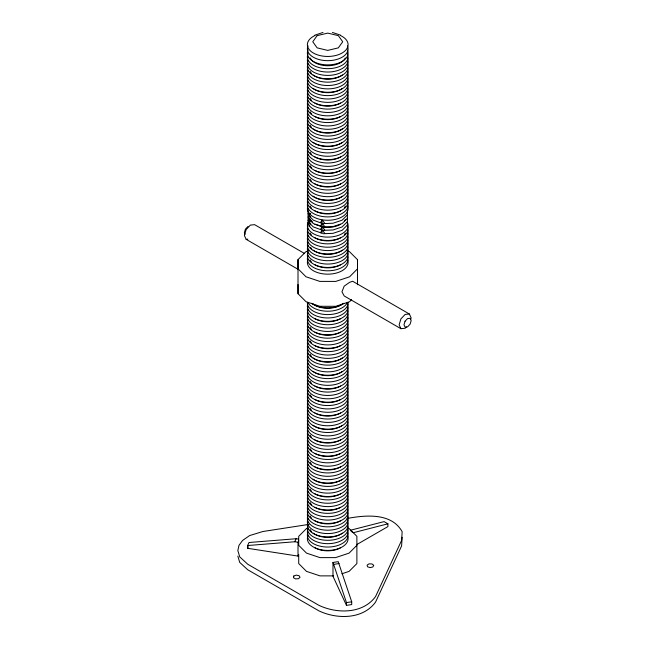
<?xml version="1.0" encoding="UTF-8"?>
<svg xmlns="http://www.w3.org/2000/svg" width="649" height="649" viewBox="0 0 649 649"><rect width="100%" height="100%" fill="white"/><g stroke="black" fill="none" stroke-linecap="round" stroke-linejoin="round"><path stroke-width="0.97" d="M332.978 562.456L332.978 576.288L346.477 605.379L351.717 604.568L351.717 601.801L338.21 561.645L332.978 562.456L346.477 602.613L346.477 605.379M402.161 537.283L401.601 545.963L375.56 602.077C362.905 619.576 336.782 619.381 318.878 610.839L247.731 569.765L239.724 562.407L237.842 556.112M410.622 319.576L411.125 317.888L409.373 314.011L352.658 281.268L349.56 282.347L344.181 286.16L341.958 291.79L344.181 295.944L400.904 328.686L405.138 328.264L406.347 326.991M333.643 575.874L320.006 575.874L306.506 571.38L298.71 563.583L298.71 554.587L298.005 556.096L247.61 548.3L247.61 545.533L249.013 542.507L296.139 538.735L298.589 539.116M247.61 548.3L248.307 546.783M247.61 545.533L294.735 541.753L296.139 538.735M298.005 556.096L298.005 542.264L298.71 540.755M309.175 216.036L310.717 216.831L309.175 219.403L313.329 223.556L320.525 225.957L322.066 223.386L313.329 220.189L309.175 216.036L310.717 213.464M309.175 222.777L310.717 223.572L309.175 226.144L313.329 230.298L320.525 232.699L322.066 230.119L313.329 226.931L309.175 222.777L310.717 220.198L309.175 219.403M320.525 222.591L322.066 220.011L322.066 233.486L320.525 232.699M320.525 229.324L322.066 226.752L322.942 226.996A18.188 10.498 0 0 0 340.595 224.351M247.95 226.493L245.411 229.17L244.357 232.715L245.062 234.265M351.547 299.716L349.56 301.712L335.76 306.304L319.819 306.287L306.012 301.68L298.021 293.705L298.005 259.608L305.955 251.642L308.713 250.725M347.41 214.916L342.137 220.189L333.01 223.232L322.942 223.629M347.41 218.291L342.137 223.556L333.01 226.606L322.942 226.996L314.87 224.351M347.41 221.658L342.137 226.931L333.01 229.973L322.942 230.371M356.885 545.322L349.089 553.118L335.59 557.621L320.006 557.621L306.506 553.118L298.71 545.322L298.71 536.325L306.506 528.529L308.307 527.929M357.015 544.43L387.907 526.59L387.907 523.824L384.07 521.618L350.533 530.217M314.87 35.168L323.024 32.45M341.893 573.781L349.089 571.38L356.885 563.583L356.885 536.325L349.089 528.529L347.296 527.929M387.907 523.824L353.405 532.683L351.109 531.353M309.841 213.213L308.056 213.618L309.841 216.068M309.841 216.588L308.056 216.985L309.841 219.435M308.056 208.832L308.056 223.727L309.841 223.321M322.942 233.737L333.01 233.34L342.137 230.298L347.41 225.025L347.41 210.13M309.005 524.376L262.918 531.507L249.614 535.571L242.531 540.487L238.994 545.347L237.842 550.579L239.724 556.874L247.731 564.232L318.878 605.306C336.782 613.849 362.905 614.051 375.56 596.545L401.601 540.43L402.161 531.75C391.663 512.523 365.395 515.046 347.085 518.486M333.854 564.346L339.086 563.535M346.477 602.613L351.717 601.801M304.349 253.378L254.611 224.668L250.376 225.089L246.141 229.559L244.389 235.457L246.141 239.335L247.837 239.173M409.373 314.011L405.138 314.432L400.904 318.902L399.143 324.808L400.904 328.686M294.735 541.753L298.005 542.264M310.717 220.198L308.056 220.352L309.841 222.81M332.442 32.45L340.595 35.168M346.744 250.749L349.503 251.674L357.494 259.649L357.51 268.848L349.56 276.815L335.76 281.406L319.819 281.398L306.012 276.782L298.021 268.808L298.005 259.608M320.525 225.957L322.942 227.515L324.719 229.973M246.141 239.335L298.499 269.562M310.165 219.646L312.794 222.274M308.056 223.727L309.841 226.177M322.942 230.882L324.719 233.34M322.942 220.774L324.719 223.232M322.942 224.148L324.719 226.606M298.005 284.505L298.021 293.705M357.494 259.649L357.51 284.781M347.41 532.237A20.37 11.763 0 0 1 327.729 547.042A20.37 11.763 0 0 1 308.056 532.237M347.41 528.87A20.37 11.763 0 0 1 327.729 543.675A20.37 11.763 0 0 1 308.056 528.87M340.595 547.764A18.188 10.498 0 0 1 314.87 547.764M347.41 535.612A20.37 11.763 0 0 1 327.729 550.417A20.37 11.763 0 0 1 308.056 535.612M347.41 525.503A20.37 11.763 0 0 1 327.729 540.309A20.37 11.763 0 0 1 308.056 525.503M342.339 533.113A18.188 10.498 0 0 1 313.118 533.113M311.642 531.758A18.188 10.498 0 0 1 310.165 529.584M347.41 518.762A20.37 11.763 0 0 1 327.729 533.567A20.37 11.763 0 0 1 308.056 518.762M347.41 515.395A20.37 11.763 0 0 1 327.729 530.201A20.37 11.763 0 0 1 308.056 515.395M347.41 522.137A20.37 11.763 0 0 1 327.729 536.942A20.37 11.763 0 0 1 308.056 522.137M347.41 512.029A20.37 11.763 0 0 1 327.729 526.834A20.37 11.763 0 0 1 308.056 512.029M340.595 520.814A18.188 10.498 0 0 1 314.87 520.814M311.642 518.283A18.188 10.498 0 0 1 310.165 516.101M347.41 505.287A20.37 11.763 0 0 1 327.729 520.092A20.37 11.763 0 0 1 308.056 505.287M347.41 501.92A20.37 11.763 0 0 1 327.729 516.726A20.37 11.763 0 0 1 308.056 501.92M347.41 508.662A20.37 11.763 0 0 1 327.729 523.467A20.37 11.763 0 0 1 308.056 508.662M347.41 498.554A20.37 11.763 0 0 1 327.729 513.359A20.37 11.763 0 0 1 308.056 498.554M340.595 507.34A18.188 10.498 0 0 1 314.87 507.34M311.642 504.808A18.188 10.498 0 0 1 310.165 502.626M347.41 491.812A20.37 11.763 0 0 1 327.729 506.618A20.37 11.763 0 0 1 308.056 491.812M347.41 488.446A20.37 11.763 0 0 1 327.729 503.251A20.37 11.763 0 0 1 308.056 488.446M347.41 495.187A20.37 11.763 0 0 1 327.729 509.992A20.37 11.763 0 0 1 308.056 495.187M347.41 485.079A20.37 11.763 0 0 1 327.729 499.884A20.37 11.763 0 0 1 308.056 485.079M340.595 493.865A18.188 10.498 0 0 1 314.87 493.865M311.642 491.334A18.188 10.498 0 0 1 310.165 489.151M347.41 478.337A20.37 11.763 0 0 1 327.729 493.143A20.37 11.763 0 0 1 308.056 478.337M347.41 474.971A20.37 11.763 0 0 1 327.729 489.776A20.37 11.763 0 0 1 308.056 474.971M347.41 481.704A20.37 11.763 0 0 1 327.729 496.509A20.37 11.763 0 0 1 308.056 481.704M347.41 471.604A20.37 11.763 0 0 1 327.729 486.409A20.37 11.763 0 0 1 308.056 471.604M342.339 479.213A18.188 10.498 0 0 1 313.118 479.213M347.41 464.862A20.37 11.763 0 0 1 327.729 479.668A20.37 11.763 0 0 1 308.056 464.862M347.41 461.496A20.37 11.763 0 0 1 327.729 476.301A20.37 11.763 0 0 1 308.056 461.496M347.41 468.229A20.37 11.763 0 0 1 327.729 483.034A20.37 11.763 0 0 1 308.056 468.229M347.41 458.129A20.37 11.763 0 0 1 327.729 472.934A20.37 11.763 0 0 1 308.056 458.129M340.595 466.915A18.188 10.498 0 0 1 314.87 466.915M311.642 464.384A18.188 10.498 0 0 1 310.165 462.202M347.41 451.388A20.37 11.763 0 0 1 327.729 466.193A20.37 11.763 0 0 1 308.056 451.388M347.41 448.021A20.37 11.763 0 0 1 327.729 462.826A20.37 11.763 0 0 1 308.056 448.021M347.41 454.754A20.37 11.763 0 0 1 327.729 469.56A20.37 11.763 0 0 1 308.056 454.754M347.41 444.654A20.37 11.763 0 0 1 327.729 459.46A20.37 11.763 0 0 1 308.056 444.654M340.595 453.432A18.188 10.498 0 0 1 314.87 453.432M311.642 450.909A18.188 10.498 0 0 1 310.165 448.727M347.41 437.913A20.37 11.763 0 0 1 327.729 452.718A20.37 11.763 0 0 1 308.056 437.913M347.41 434.546A20.37 11.763 0 0 1 327.729 449.351A20.37 11.763 0 0 1 308.056 434.546M347.41 441.279A20.37 11.763 0 0 1 327.729 456.085A20.37 11.763 0 0 1 308.056 441.279M347.41 431.179A20.37 11.763 0 0 1 327.729 445.985A20.37 11.763 0 0 1 308.056 431.179M340.595 439.957A18.188 10.498 0 0 1 314.87 439.957M311.642 437.434A18.188 10.498 0 0 1 310.165 435.252M347.41 424.438A20.37 11.763 0 0 1 327.729 439.243A20.37 11.763 0 0 1 308.056 424.438M347.41 421.071A20.37 11.763 0 0 1 327.729 435.877A20.37 11.763 0 0 1 308.056 421.071M347.41 427.805A20.37 11.763 0 0 1 327.729 442.61A20.37 11.763 0 0 1 308.056 427.805M347.41 417.696A20.37 11.763 0 0 1 327.729 432.502A20.37 11.763 0 0 1 308.056 417.696M342.339 425.314A18.188 10.498 0 0 1 313.118 425.314M347.41 410.963A20.37 11.763 0 0 1 327.729 425.768A20.37 11.763 0 0 1 308.056 410.963M347.41 407.596A20.37 11.763 0 0 1 327.729 422.402A20.37 11.763 0 0 1 308.056 407.596M347.41 414.33A20.37 11.763 0 0 1 327.729 429.135A20.37 11.763 0 0 1 308.056 414.33M347.41 404.222A20.37 11.763 0 0 1 327.729 419.027A20.37 11.763 0 0 1 308.056 404.222M340.595 413.007A18.188 10.498 0 0 1 314.87 413.007M311.642 410.484A18.188 10.498 0 0 1 310.165 408.302M347.41 397.488A20.37 11.763 0 0 1 327.729 412.293A20.37 11.763 0 0 1 308.056 397.488M347.41 394.121A20.37 11.763 0 0 1 327.729 408.927A20.37 11.763 0 0 1 308.056 394.121M347.41 400.855A20.37 11.763 0 0 1 327.729 415.66A20.37 11.763 0 0 1 308.056 400.855M347.41 390.747A20.37 11.763 0 0 1 327.729 405.552A20.37 11.763 0 0 1 308.056 390.747M340.595 399.533A18.188 10.498 0 0 1 314.87 399.533M311.642 397.01A18.188 10.498 0 0 1 310.165 394.827M347.41 384.013A20.37 11.763 0 0 1 327.729 398.819A20.37 11.763 0 0 1 308.056 384.013M347.41 380.647A20.37 11.763 0 0 1 327.729 395.452A20.37 11.763 0 0 1 308.056 380.647M347.41 387.38A20.37 11.763 0 0 1 327.729 402.185A20.37 11.763 0 0 1 308.056 387.38M347.41 377.272A20.37 11.763 0 0 1 327.729 392.077A20.37 11.763 0 0 1 308.056 377.272M340.595 386.058A18.188 10.498 0 0 1 314.87 386.058M311.642 383.535A18.188 10.498 0 0 1 310.165 381.352M347.41 370.538A20.37 11.763 0 0 1 327.729 385.344A20.37 11.763 0 0 1 308.056 370.538M347.41 367.172A20.37 11.763 0 0 1 327.729 381.969A20.37 11.763 0 0 1 308.056 367.172M347.41 373.905A20.37 11.763 0 0 1 327.729 388.71A20.37 11.763 0 0 1 308.056 373.905M347.41 363.797A20.37 11.763 0 0 1 327.729 378.602A20.37 11.763 0 0 1 308.056 363.797M342.339 371.415A18.188 10.498 0 0 1 313.118 371.415M347.41 357.064A20.37 11.763 0 0 1 327.729 371.869A20.37 11.763 0 0 1 308.056 357.064M347.41 353.689A20.37 11.763 0 0 1 327.729 368.494A20.37 11.763 0 0 1 308.056 353.689M347.41 360.43A20.37 11.763 0 0 1 327.729 375.236A20.37 11.763 0 0 1 308.056 360.43M347.41 350.322A20.37 11.763 0 0 1 327.729 365.127A20.37 11.763 0 0 1 308.056 350.322M342.339 357.94A18.188 10.498 0 0 1 313.118 357.94M311.642 356.585A18.188 10.498 0 0 1 310.165 354.403M347.41 343.589A20.37 11.763 0 0 1 327.729 358.394A20.37 11.763 0 0 1 308.056 343.589M347.41 340.214A20.37 11.763 0 0 1 327.729 355.019A20.37 11.763 0 0 1 308.056 340.214M347.41 346.955A20.37 11.763 0 0 1 327.729 361.761A20.37 11.763 0 0 1 308.056 346.955M347.41 336.847A20.37 11.763 0 0 1 327.729 351.653A20.37 11.763 0 0 1 308.056 336.847M340.595 345.633A18.188 10.498 0 0 1 314.87 345.633M311.642 343.11A18.188 10.498 0 0 1 310.165 340.928M347.41 330.114A20.37 11.763 0 0 1 327.729 344.919A20.37 11.763 0 0 1 308.056 330.114M347.41 326.739A20.37 11.763 0 0 1 327.729 341.544A20.37 11.763 0 0 1 308.056 326.739M347.41 333.481A20.37 11.763 0 0 1 327.729 348.286A20.37 11.763 0 0 1 308.056 333.481M347.41 323.372A20.37 11.763 0 0 1 327.729 338.178A20.37 11.763 0 0 1 308.056 323.372M340.595 332.158A18.188 10.498 0 0 1 314.87 332.158M311.642 329.635A18.188 10.498 0 0 1 310.165 327.453M347.41 316.639A20.37 11.763 0 0 1 327.729 331.444A20.37 11.763 0 0 1 308.056 316.639M347.41 313.264A20.37 11.763 0 0 1 327.729 328.07A20.37 11.763 0 0 1 308.056 313.264M347.41 320.006A20.37 11.763 0 0 1 327.729 334.811A20.37 11.763 0 0 1 308.056 320.006M347.41 309.898A20.37 11.763 0 0 1 327.729 324.703A20.37 11.763 0 0 1 308.056 309.898M340.595 318.683A18.188 10.498 0 0 1 314.87 318.683M347.41 303.156A20.37 11.763 0 0 1 327.729 317.961A20.37 11.763 0 0 1 308.056 303.156M348.091 302.385A20.37 11.763 0 0 1 327.729 314.595A20.37 11.763 0 0 1 307.375 302.385M347.41 306.531A20.37 11.763 0 0 1 327.729 321.336A20.37 11.763 0 0 1 308.056 306.531M347.41 302.507A20.37 11.763 0 0 1 327.729 311.228A20.37 11.763 0 0 1 308.056 302.507M342.339 304.032A18.188 10.498 0 0 1 313.118 304.032M343.865 303.278A20.37 11.763 0 0 1 311.601 303.278M347.41 259.365A20.37 11.763 0 0 1 327.729 274.17A20.37 11.763 0 0 1 308.056 259.365M347.41 255.998A20.37 11.763 0 0 1 327.729 270.803A20.37 11.763 0 0 1 308.056 255.998M340.595 264.784A18.188 10.498 0 0 1 314.87 264.784M311.642 262.253A18.188 10.498 0 0 1 310.165 260.071M347.41 249.257A20.37 11.763 0 0 1 327.729 264.062A20.37 11.763 0 0 1 308.056 249.257M347.41 245.89A20.37 11.763 0 0 1 327.729 260.695A20.37 11.763 0 0 1 308.056 245.89M347.41 252.631A20.37 11.763 0 0 1 327.729 267.437A20.37 11.763 0 0 1 308.056 252.631M347.41 242.523A20.37 11.763 0 0 1 327.729 257.329A20.37 11.763 0 0 1 308.056 242.523M342.339 250.133A18.188 10.498 0 0 1 313.118 250.133M311.642 248.778A18.188 10.498 0 0 1 310.555 247.326M347.41 235.782A20.37 11.763 0 0 1 327.729 250.587A20.37 11.763 0 0 1 308.056 235.782M347.41 232.415A20.37 11.763 0 0 1 327.729 247.22A20.37 11.763 0 0 1 308.056 232.415M347.41 239.148A20.37 11.763 0 0 1 327.729 253.954A20.37 11.763 0 0 1 308.056 239.148M347.41 229.048A20.37 11.763 0 0 1 327.729 243.854A20.37 11.763 0 0 1 308.056 229.048M345.3 233.121A18.188 10.498 0 0 1 344.424 234.581M340.595 237.826A18.188 10.498 0 0 1 314.87 237.826M311.65 235.303A18.188 10.498 0 0 1 310.165 233.121M347.41 195.357A20.37 11.763 0 0 1 327.729 210.162A20.37 11.763 0 0 1 308.056 195.357M347.41 191.99A20.37 11.763 0 0 1 327.729 206.796A20.37 11.763 0 0 1 308.056 191.99M345.3 206.171A18.188 10.498 0 0 1 344.424 207.631M340.595 210.876A18.188 10.498 0 0 1 314.87 210.876M311.65 208.353A18.188 10.498 0 0 1 310.165 206.171M347.41 198.724A20.37 11.763 0 0 1 327.729 213.529A20.37 11.763 0 0 1 308.056 198.724M347.41 188.624A20.37 11.763 0 0 1 327.729 203.429A20.37 11.763 0 0 1 308.056 188.624M342.339 196.233A18.188 10.498 0 0 1 313.118 196.233M347.41 181.882A20.37 11.763 0 0 1 327.729 196.688A20.37 11.763 0 0 1 308.056 181.882M347.41 178.516A20.37 11.763 0 0 1 327.729 193.321A20.37 11.763 0 0 1 308.056 178.516M347.41 185.249A20.37 11.763 0 0 1 327.729 200.054A20.37 11.763 0 0 1 308.056 185.249M347.41 175.141A20.37 11.763 0 0 1 327.729 189.946A20.37 11.763 0 0 1 308.056 175.141M340.595 183.927A18.188 10.498 0 0 1 314.87 183.927M311.642 181.404A18.188 10.498 0 0 1 310.165 179.221M347.41 168.407A20.37 11.763 0 0 1 327.729 183.213A20.37 11.763 0 0 1 308.056 168.407M347.41 165.041A20.37 11.763 0 0 1 327.729 179.846A20.37 11.763 0 0 1 308.056 165.041M347.41 171.774A20.37 11.763 0 0 1 327.729 186.579A20.37 11.763 0 0 1 308.056 171.774M347.41 161.666A20.37 11.763 0 0 1 327.729 176.471A20.37 11.763 0 0 1 308.056 161.666M340.595 170.452A18.188 10.498 0 0 1 314.87 170.452M311.642 167.929A18.188 10.498 0 0 1 310.165 165.746M347.41 154.933A20.37 11.763 0 0 1 327.729 169.738A20.37 11.763 0 0 1 308.056 154.933M347.41 151.566A20.37 11.763 0 0 1 327.729 166.371A20.37 11.763 0 0 1 308.056 151.566M347.41 158.299A20.37 11.763 0 0 1 327.729 173.105A20.37 11.763 0 0 1 308.056 158.299M347.41 148.191A20.37 11.763 0 0 1 327.729 162.996A20.37 11.763 0 0 1 308.056 148.191M340.595 156.977A18.188 10.498 0 0 1 314.87 156.977M311.642 154.454A18.188 10.498 0 0 1 310.165 152.272M347.41 141.458A20.37 11.763 0 0 1 327.729 156.263A20.37 11.763 0 0 1 308.056 141.458M347.41 138.091A20.37 11.763 0 0 1 327.729 152.896A20.37 11.763 0 0 1 308.056 138.091M347.41 144.824A20.37 11.763 0 0 1 327.729 159.63A20.37 11.763 0 0 1 308.056 144.824M347.41 134.716A20.37 11.763 0 0 1 327.729 149.521A20.37 11.763 0 0 1 308.056 134.716M342.339 142.334A18.188 10.498 0 0 1 313.118 142.334M347.41 127.983A20.37 11.763 0 0 1 327.729 142.788A20.37 11.763 0 0 1 308.056 127.983M347.41 124.616A20.37 11.763 0 0 1 327.729 139.413A20.37 11.763 0 0 1 308.056 124.616M347.41 131.349A20.37 11.763 0 0 1 327.729 146.155A20.37 11.763 0 0 1 308.056 131.349M347.41 121.241A20.37 11.763 0 0 1 327.729 136.047A20.37 11.763 0 0 1 308.056 121.241M342.339 128.859A18.188 10.498 0 0 1 313.118 128.859M311.642 127.504A18.188 10.498 0 0 1 310.165 125.322M347.41 114.508A20.37 11.763 0 0 1 327.729 129.313A20.37 11.763 0 0 1 308.056 114.508M347.41 111.133A20.37 11.763 0 0 1 327.729 125.938A20.37 11.763 0 0 1 308.056 111.133M347.41 117.875A20.37 11.763 0 0 1 327.729 132.68A20.37 11.763 0 0 1 308.056 117.875M347.41 107.766A20.37 11.763 0 0 1 327.729 122.572A20.37 11.763 0 0 1 308.056 107.766M340.595 116.552A18.188 10.498 0 0 1 314.87 116.552M311.642 114.029A18.188 10.498 0 0 1 310.165 111.847M347.41 101.033A20.37 11.763 0 0 1 327.729 115.838A20.37 11.763 0 0 1 308.056 101.033M347.41 97.658A20.37 11.763 0 0 1 327.729 112.464A20.37 11.763 0 0 1 308.056 97.658M347.41 104.4A20.37 11.763 0 0 1 327.729 119.205A20.37 11.763 0 0 1 308.056 104.4M347.41 94.292A20.37 11.763 0 0 1 327.729 109.097A20.37 11.763 0 0 1 308.056 94.292M340.595 103.077A18.188 10.498 0 0 1 314.87 103.077M311.642 100.554A18.188 10.498 0 0 1 310.165 98.372M347.41 87.558A20.37 11.763 0 0 1 327.729 102.364A20.37 11.763 0 0 1 308.056 87.558M347.41 84.183A20.37 11.763 0 0 1 327.729 98.989A20.37 11.763 0 0 1 308.056 84.183M347.41 90.925A20.37 11.763 0 0 1 327.729 105.73A20.37 11.763 0 0 1 308.056 90.925M347.41 80.817A20.37 11.763 0 0 1 327.729 95.622A20.37 11.763 0 0 1 308.056 80.817M342.339 88.434A18.188 10.498 0 0 1 313.118 88.434M347.41 74.083A20.37 11.763 0 0 1 327.729 88.889A20.37 11.763 0 0 1 308.056 74.083M347.41 70.709A20.37 11.763 0 0 1 327.729 85.514A20.37 11.763 0 0 1 308.056 70.709M347.41 77.45A20.37 11.763 0 0 1 327.729 92.255A20.37 11.763 0 0 1 308.056 77.45M347.41 67.342A20.37 11.763 0 0 1 327.729 82.147A20.37 11.763 0 0 1 308.056 67.342M342.339 74.951A18.188 10.498 0 0 1 313.118 74.951M311.642 73.597A18.188 10.498 0 0 1 310.165 71.422M347.41 60.6A20.37 11.763 0 0 1 327.729 75.406A20.37 11.763 0 0 1 308.056 60.6M347.41 57.234A20.37 11.763 0 0 1 327.729 72.039A20.37 11.763 0 0 1 308.056 57.234M347.41 63.975A20.37 11.763 0 0 1 327.729 78.78A20.37 11.763 0 0 1 308.056 63.975M347.41 53.867A20.37 11.763 0 0 1 327.729 68.672A20.37 11.763 0 0 1 308.056 53.867M345.3 57.948A18.188 10.498 0 0 1 327.729 65.727A18.188 10.498 0 0 1 310.165 57.948M347.41 222.307A20.37 11.763 0 0 1 327.737 237.112A20.37 11.763 0 0 1 308.056 222.307M345.3 219.646A18.188 10.498 0 0 1 344.424 221.106M347.41 225.674A20.37 11.763 0 0 1 327.737 240.479A20.37 11.763 0 0 1 308.056 225.674M347.41 45.868A20.37 11.763 0 0 1 327.729 60.673A20.37 11.763 0 0 1 308.056 45.868M340.587 35.573A20.37 11.763 0 0 1 342.615 52.723A20.37 11.763 0 0 1 312.842 52.723A20.37 11.763 0 0 1 314.87 35.573M347.41 50.078A20.37 11.763 0 0 1 327.729 64.884A20.37 11.763 0 0 1 308.056 50.078M347.41 205.465A20.37 11.763 0 0 1 327.737 220.271A20.37 11.763 0 0 1 308.056 205.465M347.41 202.09A20.37 11.763 0 0 1 327.737 216.896A20.37 11.763 0 0 1 308.056 202.09M293.786 576.02L293.462 577.707L295.538 578.908L298.459 578.721L300.025 577.286L299.051 575.679L296.277 575.119L293.786 576.02M405.033 321.247L403.978 324.784L405.033 327.112L407.564 326.861L410.103 324.176L411.158 320.638L410.103 318.318L407.564 318.562L405.033 321.247M373.67 565.303L372.907 566.942L370.214 567.615L367.618 566.828L367.066 565.157L368.989 563.867L371.926 563.932L373.67 565.303M317.142 35.638L312.753 41.755L317.142 47.864L327.729 50.403L338.324 47.864L342.713 41.755L338.324 35.638L327.729 33.107L317.142 35.638"/></g></svg>
